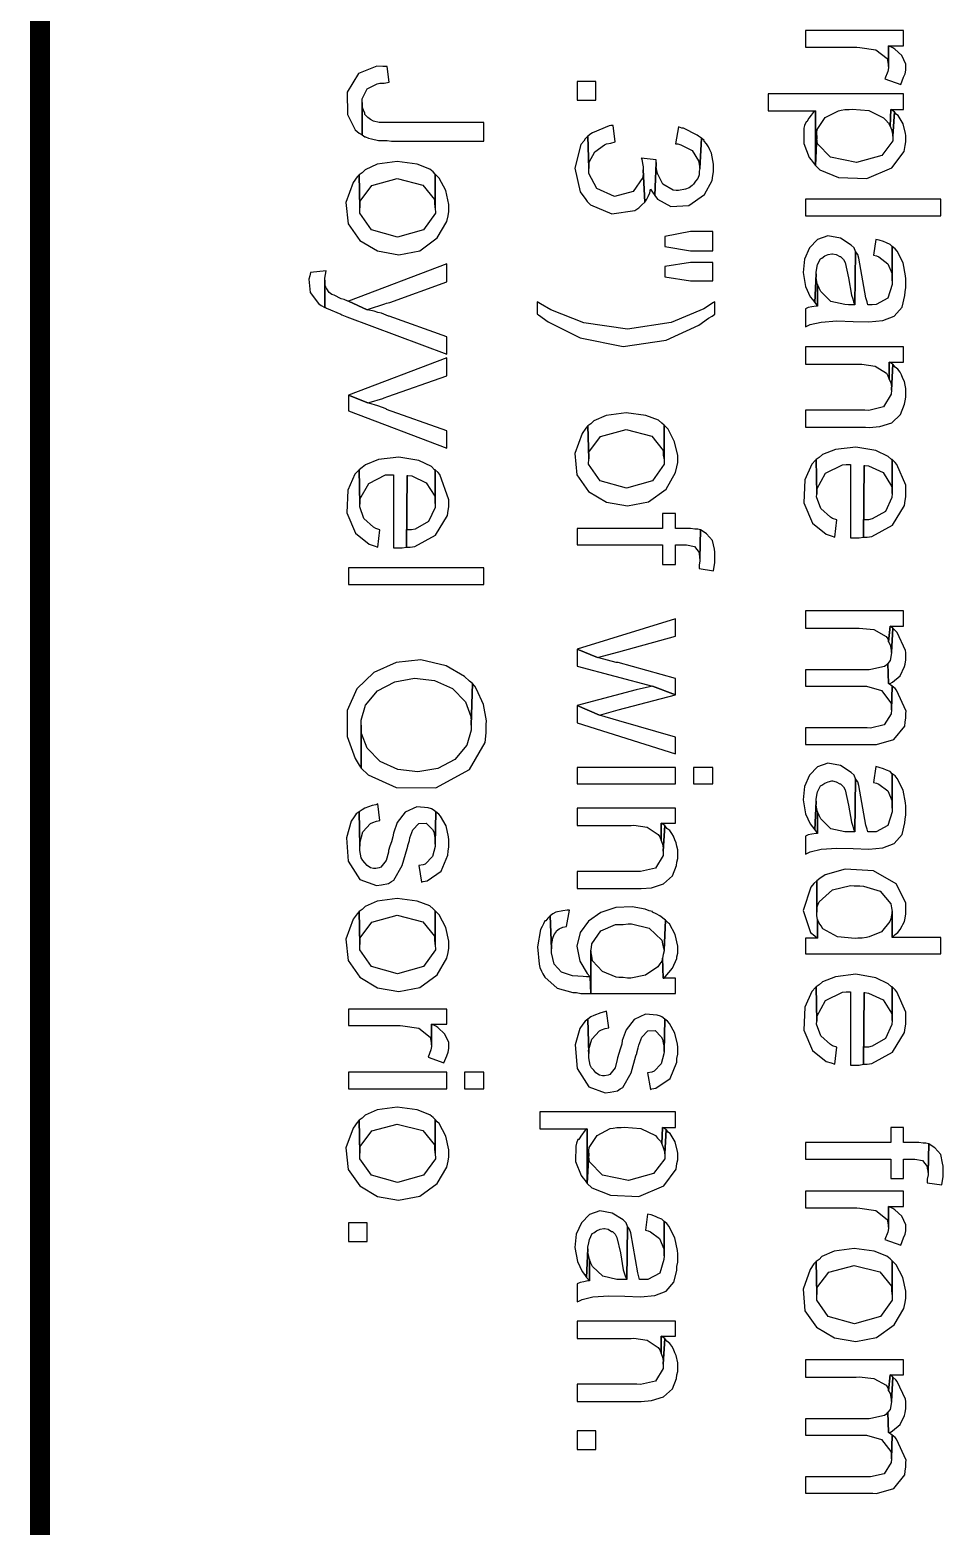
# Model space of a CAD drawing. Extents: x 1 to 22.3, y 1.3 to 32.
# Drawn here: x 18.91 to 19.971, y 4.256 to 5.994 of the extents above; entities that cross this region are included whole.
import ezdxf

# ---------------------------------------------------------------- set-up
doc = ezdxf.new("R2010")
doc.units = 0
doc.layers.get('0').update_dxf_attribs({"linetype": 'CONTINUOUS'})

msp = doc.modelspace()

# ---------------------------------------------------------------- linework, layer by layer
at = {"color": 0, "const_width": 0.02333}
msp.add_lwpolyline([(18.9217, 1.51525), (18.9217, 7.28444)], dxfattribs=at)
at = {"color": 0}
for points in [[(19.925, 5.97526), (19.925, 5.99278), (19.8108, 5.99278), (19.8108, 5.97358), (19.8708, 5.97358), (19.874, 5.97314), (19.8925, 5.97049), (19.906, 5.96024), (19.9067, 5.95611), (19.9075, 5.95111), (19.9075, 5.97526)], [(19.9275, 5.95025), (19.9275, 5.95111), (19.9274, 5.95394), (19.9229, 5.96382), (19.9146, 5.97125), (19.9125, 5.97276), (19.9075, 5.97526), (19.9075, 5.94943), (19.9067, 5.94526), (19.9033, 5.9369), (19.9217, 5.93028), (19.9233, 5.9344), (19.925, 5.93858), (19.9267, 5.94276), (19.9275, 5.94694)], [(19.3275, 5.93278), (19.325, 5.95111), (19.32, 5.95111), (19.3132, 5.9515), (19.2919, 5.94314), (19.2785, 5.92144), (19.2789, 5.89524), (19.2878, 5.87744), (19.2925, 5.87358), (19.2958, 5.8719), (19.2958, 5.90944), (19.2961, 5.91347), (19.3017, 5.92529), (19.3135, 5.93099), (19.3167, 5.93192), (19.3217, 5.93192)], [(19.5458, 5.91194), (19.5675, 5.91194), (19.5675, 5.9336), (19.5458, 5.9336), (19.5458, 5.91194)], [(19.4375, 5.86442), (19.4375, 5.88612), (19.3158, 5.88612), (19.3092, 5.88775), (19.3058, 5.88943), (19.3025, 5.89193), (19.2992, 5.89529), (19.2992, 5.89692), (19.2975, 5.90028), (19.2958, 5.9044), (19.2958, 5.90944), (19.2958, 5.8719), (19.2992, 5.86942), (19.3, 5.86942), (19.3033, 5.86778), (19.3067, 5.86692), (19.315, 5.86529), (19.325, 5.86529), (19.33, 5.86442)], [(19.925, 5.9011), (19.925, 5.91943), (19.7675, 5.91943), (19.7675, 5.89942), (19.8225, 5.89942), (19.8225, 5.8361), (19.8242, 5.8711), (19.8242, 5.87446), (19.8246, 5.87799), (19.834, 5.89193), (19.8492, 5.89979), (19.8525, 5.90028), (19.8567, 5.9011), (19.8617, 5.9011), (19.8653, 5.90158), (19.8846, 5.90007), (19.9017, 5.8916), (19.9042, 5.88861), (19.9075, 5.88525), (19.9092, 5.88194), (19.91, 5.9011)], [(19.8225, 5.8361), (19.8225, 5.89942), (19.82, 5.89779), (19.8175, 5.89442), (19.815, 5.89111), (19.8125, 5.88693), (19.8117, 5.88693), (19.81, 5.88276), (19.809, 5.8795), (19.8089, 5.86171), (19.8153, 5.84538), (19.8175, 5.84278), (19.82, 5.83942)], [(19.9275, 5.8686), (19.9275, 5.8711), (19.9271, 5.87326), (19.9246, 5.88456), (19.9188, 5.89404), (19.9167, 5.89529), (19.9142, 5.8986), (19.9125, 5.87028), (19.9126, 5.86469), (19.8996, 5.84765), (19.8703, 5.83942), (19.84, 5.84581), (19.8249, 5.86128), (19.8242, 5.86692), (19.8242, 5.8711), (19.8225, 5.8361), (19.8278, 5.83111), (19.8494, 5.82226), (19.8822, 5.82107), (19.9112, 5.83328), (19.9256, 5.85249), (19.9267, 5.85943), (19.9275, 5.86361)], [(19.9142, 5.8986), (19.91, 5.9011), (19.9092, 5.88194), (19.9108, 5.87776), (19.9117, 5.8744), (19.9125, 5.87028)], [(19.59, 5.86361), (19.5875, 5.88276), (19.585, 5.88276), (19.5828, 5.88232), (19.5635, 5.87424), (19.5617, 5.87278), (19.5583, 5.87028), (19.5592, 5.83274), (19.5592, 5.83692), (19.5596, 5.83996), (19.5663, 5.85194), (19.5774, 5.86008), (19.58, 5.86111), (19.585, 5.86193)], [(19.69, 5.86778), (19.6867, 5.87028), (19.6853, 5.87142), (19.6694, 5.87939), (19.6675, 5.87944), (19.6633, 5.88108), (19.66, 5.86111), (19.6625, 5.86111), (19.666, 5.86008), (19.6792, 5.85368), (19.6868, 5.84169), (19.6875, 5.83778), (19.6883, 5.83279)], [(19.6242, 5.79362), (19.6225, 5.83111), (19.6225, 5.82775), (19.6219, 5.8221), (19.6108, 5.80599), (19.5893, 5.80024), (19.5685, 5.80946), (19.5592, 5.82699), (19.5592, 5.83279), (19.5583, 5.87028), (19.555, 5.86692), (19.5533, 5.86442), (19.5499, 5.86035), (19.5431, 5.83296), (19.5493, 5.80533), (19.5525, 5.80111), (19.555, 5.79775), (19.5575, 5.79443), (19.5614, 5.79042), (19.5862, 5.77989), (19.6129, 5.78381), (19.6175, 5.78694), (19.6183, 5.78776), (19.6208, 5.79025)], [(19.7042, 5.83361), (19.7042, 5.83778), (19.7025, 5.84608), (19.7017, 5.85026), (19.7, 5.85444), (19.6983, 5.85775), (19.6958, 5.86111), (19.6933, 5.86442), (19.6933, 5.86529), (19.69, 5.86778), (19.6883, 5.83279), (19.6875, 5.82943), (19.6875, 5.82525), (19.6858, 5.82107), (19.6833, 5.81776), (19.6808, 5.81446), (19.6792, 5.81278), (19.6758, 5.81028), (19.6717, 5.8086), (19.6633, 5.80692), (19.6608, 5.80692), (19.6572, 5.80757), (19.6453, 5.81446), (19.6392, 5.82688), (19.6383, 5.83024), (19.6375, 5.83442), (19.6375, 5.83942), (19.6358, 5.80111), (19.6392, 5.79688), (19.6546, 5.78836), (19.6756, 5.78956), (19.6937, 5.80236), (19.7026, 5.81874), (19.7033, 5.82443), (19.7042, 5.82861)], [(19.3808, 5.82611), (19.3783, 5.82861), (19.3744, 5.83176), (19.3599, 5.83751), (19.3367, 5.8406), (19.3136, 5.83746), (19.2993, 5.83117), (19.2958, 5.82775), (19.2925, 5.82525), (19.2933, 5.78694), (19.2933, 5.78857), (19.2935, 5.79476), (19.3072, 5.81299), (19.3368, 5.82096), (19.3665, 5.81337), (19.38, 5.79671), (19.38, 5.79113), (19.3808, 5.78694)], [(19.6375, 5.84278), (19.62, 5.84446), (19.6208, 5.84358), (19.6217, 5.8386), (19.6225, 5.83442), (19.6225, 5.83111), (19.6242, 5.79362), (19.6267, 5.79693), (19.6283, 5.80024), (19.63, 5.80442), (19.6308, 5.8086), (19.6333, 5.80528), (19.6358, 5.80111), (19.6375, 5.83942)], [(19.3967, 5.78694), (19.3967, 5.78776), (19.3967, 5.79081), (19.3932, 5.80692), (19.3856, 5.82146), (19.3833, 5.82362), (19.3808, 5.82611), (19.3808, 5.78694), (19.381, 5.78065), (19.3674, 5.76144), (19.3371, 5.75293), (19.3068, 5.7615), (19.2932, 5.78065), (19.2933, 5.78694), (19.2925, 5.82525), (19.29, 5.82275), (19.2856, 5.81625), (19.2772, 5.79313), (19.2796, 5.76824), (19.2931, 5.74908), (19.3139, 5.73682), (19.3385, 5.73247), (19.3628, 5.73714), (19.3832, 5.7519), (19.3943, 5.771), (19.3958, 5.77778), (19.3967, 5.78276)], [(19.8108, 5.77778), (19.9683, 5.77778), (19.9683, 5.79693), (19.8108, 5.79693), (19.8108, 5.77778)], [(19.7033, 5.73693), (19.7033, 5.75944), (19.6775, 5.75944), (19.6475, 5.75358), (19.6475, 5.74192), (19.6775, 5.73693)], [(19.8692, 5.73611), (19.8675, 5.74029), (19.864, 5.74365), (19.8515, 5.75151), (19.8371, 5.75429), (19.8249, 5.75006), (19.8156, 5.7405), (19.8097, 5.72715), (19.8081, 5.71164), (19.811, 5.69547), (19.8165, 5.68365), (19.8192, 5.68028), (19.8217, 5.67692), (19.8233, 5.71029), (19.8233, 5.71192), (19.8242, 5.7169), (19.825, 5.72108), (19.8283, 5.72775), (19.83, 5.72863), (19.8333, 5.73112), (19.8375, 5.73275), (19.8417, 5.73361), (19.8425, 5.73361), (19.8467, 5.73275), (19.8508, 5.73025), (19.8517, 5.73025), (19.855, 5.72694), (19.8569, 5.72342), (19.861, 5.70551), (19.8643, 5.6856), (19.8658, 5.6811), (19.8667, 5.67779), (19.8683, 5.67443)], [(19.9275, 5.69943), (19.9275, 5.70443), (19.9272, 5.70806), (19.9243, 5.72293), (19.9174, 5.73649), (19.915, 5.73942), (19.9117, 5.74192), (19.9117, 5.70193), (19.9115, 5.69775), (19.9068, 5.68201), (19.8931, 5.67453), (19.8883, 5.67443), (19.8833, 5.67443), (19.8825, 5.67779), (19.8812, 5.68218), (19.8731, 5.72851), (19.8717, 5.73275), (19.8692, 5.73611), (19.8683, 5.67443), (19.8608, 5.67443), (19.8567, 5.67449), (19.8406, 5.67822), (19.8288, 5.68967), (19.8267, 5.69358), (19.825, 5.69775), (19.825, 5.67275), (19.8233, 5.67275), (19.8183, 5.67193), (19.8142, 5.67111), (19.8108, 5.66943), (19.8108, 5.6486), (19.8125, 5.64942), (19.8164, 5.65126), (19.829, 5.65424), (19.8474, 5.65549), (19.8663, 5.655), (19.8844, 5.65451), (19.9008, 5.65593), (19.914, 5.66103), (19.9231, 5.6716), (19.9265, 5.685), (19.9267, 5.68946), (19.9275, 5.69444)], [(19.9117, 5.74192), (19.9092, 5.74442), (19.905, 5.7461), (19.9017, 5.74778), (19.8967, 5.7494), (19.8925, 5.75028), (19.89, 5.73193), (19.8933, 5.73112), (19.8961, 5.72999), (19.9065, 5.72206), (19.9115, 5.71007), (19.9117, 5.70692), (19.9117, 5.70193)], [(19.3942, 5.70111), (19.3942, 5.72194), (19.28, 5.6786), (19.3017, 5.66862), (19.3035, 5.66932), (19.3224, 5.67524), (19.3242, 5.67611), (19.3283, 5.67692)], [(19.7033, 5.70193), (19.7033, 5.72358), (19.6775, 5.72358), (19.6475, 5.71858), (19.6475, 5.70692), (19.6775, 5.70193)], [(19.2542, 5.7136), (19.2358, 5.71192), (19.235, 5.70779), (19.234, 5.70404), (19.2357, 5.68842), (19.2453, 5.67583), (19.2483, 5.67361), (19.2525, 5.67111), (19.2525, 5.70524), (19.2533, 5.70942)], [(19.3942, 5.61692), (19.3942, 5.63693), (19.3275, 5.66108), (19.3267, 5.66108), (19.3183, 5.66444), (19.3142, 5.66525), (19.31, 5.66694), (19.3017, 5.66862), (19.28, 5.6786), (19.2792, 5.6786), (19.275, 5.68028), (19.2717, 5.6811), (19.2633, 5.68528), (19.2608, 5.68608), (19.2575, 5.68858), (19.255, 5.69276), (19.2542, 5.69358), (19.2525, 5.69775), (19.2525, 5.70275), (19.2525, 5.67111), (19.2533, 5.67111), (19.2544, 5.67025), (19.2711, 5.66325), (19.2725, 5.66276), (19.2783, 5.66026)], [(19.825, 5.69775), (19.8242, 5.70111), (19.8233, 5.70611), (19.8233, 5.71029), (19.8217, 5.67692), (19.825, 5.67275)], [(19.7058, 5.66357), (19.7058, 5.67779), (19.7042, 5.67692), (19.6929, 5.66954), (19.6549, 5.65354), (19.6042, 5.64578), (19.5533, 5.65321), (19.515, 5.66835), (19.5033, 5.67524), (19.4992, 5.67779), (19.4992, 5.66357), (19.5008, 5.66276), (19.5119, 5.65462), (19.5493, 5.63596), (19.5992, 5.62592), (19.6492, 5.63331), (19.6872, 5.65067), (19.6983, 5.65858), (19.7025, 5.66108)], [(19.925, 5.60775), (19.925, 5.62528), (19.8108, 5.62528), (19.8108, 5.60525), (19.8733, 5.60525), (19.8764, 5.60547), (19.8921, 5.60314), (19.905, 5.59478), (19.9067, 5.5919), (19.9083, 5.58778), (19.9083, 5.60775)], [(19.3942, 5.5919), (19.3942, 5.61274), (19.28, 5.56944), (19.3025, 5.56028), (19.3042, 5.56076), (19.3201, 5.56549), (19.3217, 5.56608), (19.3258, 5.56776)], [(19.9275, 5.57107), (19.9275, 5.57693), (19.9267, 5.58111), (19.9258, 5.58529), (19.9242, 5.5886), (19.9225, 5.59278), (19.9208, 5.59608), (19.9183, 5.59944), (19.915, 5.60194), (19.9125, 5.60525), (19.9108, 5.57525), (19.9106, 5.57032), (19.9017, 5.55572), (19.8844, 5.55165), (19.88, 5.55192), (19.8108, 5.55192), (19.8108, 5.53196), (19.8808, 5.53196), (19.885, 5.5319), (19.8972, 5.53293), (19.9111, 5.53733), (19.9212, 5.54676), (19.9261, 5.55871), (19.9267, 5.56278), (19.9275, 5.56694)], [(19.9125, 5.60525), (19.9083, 5.60775), (19.9083, 5.58778), (19.91, 5.58361), (19.9108, 5.57943), (19.9108, 5.57525)], [(19.3942, 5.50776), (19.3942, 5.52778), (19.3242, 5.55279), (19.3238, 5.55339), (19.3142, 5.55692), (19.3036, 5.55994), (19.3025, 5.56028), (19.28, 5.56944), (19.28, 5.55111)], [(19.6467, 5.53444), (19.6442, 5.53694), (19.6404, 5.5401), (19.6257, 5.54585), (19.6025, 5.54893), (19.5794, 5.54579), (19.5651, 5.5395), (19.5617, 5.53608), (19.5583, 5.53358), (19.5592, 5.49528), (19.5592, 5.4969), (19.5593, 5.5031), (19.5729, 5.52132), (19.6026, 5.52929), (19.6324, 5.52171), (19.6458, 5.50504), (19.6458, 5.49946), (19.6467, 5.49528)], [(19.6625, 5.49528), (19.6625, 5.4961), (19.6625, 5.49914), (19.659, 5.51525), (19.6514, 5.52979), (19.6492, 5.53196), (19.6467, 5.53444), (19.6467, 5.49528), (19.6468, 5.48899), (19.6332, 5.46978), (19.6029, 5.46126), (19.5726, 5.46983), (19.559, 5.48899), (19.5592, 5.49528), (19.5583, 5.53358), (19.5558, 5.53108), (19.5514, 5.52458), (19.5432, 5.50146), (19.5454, 5.47657), (19.5589, 5.45742), (19.5797, 5.44515), (19.6042, 5.44081), (19.6286, 5.44547), (19.649, 5.46024), (19.6601, 5.47933), (19.6617, 5.48611), (19.6625, 5.4911)], [(19.3808, 5.48275), (19.38, 5.48275), (19.3764, 5.48633), (19.3618, 5.49338), (19.3386, 5.49729), (19.315, 5.49457), (19.2999, 5.48856), (19.2958, 5.48525), (19.2925, 5.48275), (19.2933, 5.44276), (19.2933, 5.44358), (19.2933, 5.44835), (19.3036, 5.46685), (19.3231, 5.47661), (19.3275, 5.47694), (19.3325, 5.47694), (19.3325, 5.39193), (19.3425, 5.39193), (19.3475, 5.39274), (19.3483, 5.47607), (19.3492, 5.47607), (19.3535, 5.47558), (19.3703, 5.46761), (19.3803, 5.4521), (19.3808, 5.44775), (19.3808, 5.44358)], [(19.8475, 5.42443), (19.8425, 5.42611), (19.8399, 5.42757), (19.8289, 5.43761), (19.8239, 5.45117), (19.8242, 5.45443), (19.8233, 5.49442), (19.8225, 5.4936), (19.8182, 5.4891), (19.8103, 5.47076), (19.809, 5.44422), (19.819, 5.42051), (19.8349, 5.40771), (19.8408, 5.40608), (19.845, 5.4044)], [(19.9117, 5.49442), (19.9108, 5.49442), (19.9072, 5.49799), (19.8926, 5.50504), (19.8693, 5.50896), (19.8458, 5.50624), (19.8307, 5.50022), (19.8267, 5.4969), (19.8233, 5.49442), (19.8242, 5.45443), (19.8242, 5.45524), (19.8242, 5.46001), (19.8344, 5.47851), (19.8539, 5.48828), (19.8583, 5.48861), (19.8633, 5.48861), (19.8633, 5.4036), (19.8733, 5.4036), (19.8783, 5.4044), (19.8792, 5.48774), (19.88, 5.48774), (19.8842, 5.48725), (19.9011, 5.47928), (19.911, 5.46376), (19.9117, 5.45942), (19.9117, 5.45524)], [(19.9275, 5.45524), (19.9275, 5.45611), (19.9275, 5.4649), (19.9171, 5.48872), (19.915, 5.4911), (19.9117, 5.49442), (19.9117, 5.45524), (19.9114, 5.45057), (19.904, 5.43435), (19.8886, 5.42546), (19.8842, 5.42443), (19.8792, 5.42443), (19.8792, 5.48774), (19.8783, 5.4044), (19.8825, 5.4044), (19.8879, 5.40522), (19.9119, 5.41835), (19.9261, 5.44129), (19.9267, 5.44694), (19.9275, 5.45111)], [(19.3167, 5.41276), (19.3117, 5.41444), (19.309, 5.41596), (19.2981, 5.42594), (19.2931, 5.43951), (19.2933, 5.44276), (19.2925, 5.48275), (19.2917, 5.48193), (19.2874, 5.47743), (19.2793, 5.4591), (19.2781, 5.43257), (19.2882, 5.40881), (19.304, 5.39606), (19.31, 5.39442), (19.3142, 5.39274)], [(19.3967, 5.44358), (19.3967, 5.44444), (19.3967, 5.4476), (19.3863, 5.47706), (19.3842, 5.47944), (19.3808, 5.48275), (19.3808, 5.44358), (19.3806, 5.43892), (19.3731, 5.42269), (19.3576, 5.41379), (19.3533, 5.41276), (19.3483, 5.41276), (19.3483, 5.47607), (19.3475, 5.39274), (19.3517, 5.39274), (19.3571, 5.39356), (19.381, 5.40668), (19.3953, 5.42964), (19.3958, 5.43528), (19.3967, 5.43946)], [(19.6892, 5.41276), (19.6858, 5.41357), (19.6825, 5.41357), (19.6775, 5.41444), (19.66, 5.41444), (19.66, 5.43192), (19.645, 5.43192), (19.645, 5.41444), (19.5458, 5.41444), (19.5458, 5.39529), (19.645, 5.39529), (19.645, 5.37278), (19.66, 5.37278), (19.66, 5.39529), (19.6708, 5.39529), (19.6728, 5.39529), (19.6819, 5.39339), (19.6875, 5.38672), (19.6875, 5.38444), (19.6883, 5.37944)], [(19.7058, 5.38276), (19.7058, 5.38693), (19.7051, 5.39031), (19.7031, 5.40039), (19.6961, 5.40821), (19.6933, 5.41026), (19.6892, 5.41276), (19.6883, 5.37944), (19.6883, 5.37696), (19.6875, 5.3719), (19.6875, 5.36778), (19.7042, 5.36529), (19.705, 5.37028), (19.7058, 5.3744), (19.7058, 5.37858)], [(19.28, 5.34944), (19.4375, 5.34944), (19.4375, 5.3686), (19.28, 5.3686), (19.28, 5.34944)], [(19.925, 5.30111), (19.925, 5.31858), (19.8108, 5.31858), (19.8108, 5.29861), (19.87, 5.29861), (19.8733, 5.29878), (19.8903, 5.29715), (19.9047, 5.28911), (19.9067, 5.28608), (19.9075, 5.28276), (19.9092, 5.30111)], [(19.66, 5.28944), (19.66, 5.3094), (19.5458, 5.27442), (19.5692, 5.26443), (19.5942, 5.27111)], [(19.9125, 5.29861), (19.9092, 5.30111), (19.9075, 5.28276), (19.9092, 5.2794), (19.91, 5.27528), (19.9108, 5.27029)], [(19.9275, 5.26611), (19.9275, 5.27024), (19.9272, 5.27274), (19.9176, 5.29351), (19.9158, 5.29525), (19.9125, 5.29861), (19.9108, 5.27024), (19.91, 5.26525), (19.9092, 5.26112), (19.9067, 5.25776), (19.9075, 5.23443), (19.9092, 5.23443), (19.9119, 5.23594), (19.921, 5.24343), (19.926, 5.25396), (19.9267, 5.25694), (19.9275, 5.26193)], [(19.66, 5.22108), (19.66, 5.24029), (19.5933, 5.25857), (19.5912, 5.2589), (19.5711, 5.26426), (19.5692, 5.26443), (19.5458, 5.27442), (19.5458, 5.25444), (19.6333, 5.23112)], [(19.4242, 5.23443), (19.4208, 5.23693), (19.415, 5.24246), (19.3936, 5.25499), (19.3642, 5.26188), (19.3353, 5.25885), (19.3096, 5.24713), (19.2897, 5.22808), (19.2785, 5.20296), (19.2785, 5.17296), (19.2878, 5.14703), (19.2925, 5.13943), (19.295, 5.13612), (19.295, 5.18608), (19.2949, 5.19185), (19.2999, 5.20921), (19.3137, 5.22597), (19.3338, 5.23643), (19.3568, 5.2404), (19.3801, 5.23785), (19.4008, 5.22868), (19.416, 5.21289), (19.4222, 5.19601), (19.4225, 5.19026), (19.4225, 5.18608)], [(19.9117, 5.23112), (19.9075, 5.23443), (19.9067, 5.25776), (19.9042, 5.25526), (19.9029, 5.25407), (19.8867, 5.25065), (19.885, 5.25028), (19.8108, 5.25028), (19.8108, 5.23112), (19.8775, 5.23112), (19.8817, 5.23133), (19.8992, 5.22613), (19.91, 5.21208), (19.9108, 5.20779), (19.9108, 5.20361)], [(19.44, 5.18608), (19.44, 5.1869), (19.4403, 5.19086), (19.4369, 5.21007), (19.4288, 5.22786), (19.4267, 5.23112), (19.4242, 5.23443), (19.4225, 5.18608), (19.4226, 5.18028), (19.4176, 5.16276), (19.4037, 5.14589), (19.3839, 5.13553), (19.3608, 5.13162), (19.3375, 5.13428), (19.3169, 5.14356), (19.3018, 5.1594), (19.2954, 5.17622), (19.295, 5.18192), (19.295, 5.18608), (19.295, 5.13612), (19.3028, 5.12819), (19.3353, 5.1135), (19.3814, 5.11307), (19.4206, 5.13439), (19.4389, 5.16596), (19.44, 5.17692), (19.44, 5.1811)], [(19.66, 5.22108), (19.6333, 5.23112), (19.6142, 5.22694), (19.5458, 5.20861), (19.5717, 5.19775), (19.5933, 5.20361)], [(19.9275, 5.19862), (19.9275, 5.19943), (19.9278, 5.20226), (19.9167, 5.22657), (19.915, 5.22863), (19.9117, 5.23112), (19.9108, 5.20361), (19.9106, 5.19928), (19.9022, 5.18631), (19.8864, 5.18257), (19.8825, 5.18278), (19.8108, 5.18278), (19.8108, 5.16357), (19.8892, 5.16357), (19.8933, 5.16331), (19.9135, 5.16928), (19.9262, 5.18494), (19.9267, 5.18946), (19.9275, 5.19444)], [(19.66, 5.15278), (19.66, 5.17193), (19.5942, 5.19108), (19.5717, 5.19775), (19.5458, 5.20861), (19.5458, 5.18858)], [(19.5458, 5.11778), (19.66, 5.11778), (19.66, 5.13693), (19.5458, 5.13693), (19.5458, 5.11778)], [(19.6808, 5.11778), (19.7033, 5.11778), (19.7033, 5.13693), (19.6808, 5.13693), (19.6808, 5.11778)], [(19.8692, 5.12358), (19.8675, 5.12776), (19.864, 5.13113), (19.8515, 5.13906), (19.8371, 5.14176), (19.8249, 5.13753), (19.8156, 5.12799), (19.8097, 5.11464), (19.8081, 5.09912), (19.811, 5.08296), (19.8165, 5.07113), (19.8192, 5.06776), (19.8217, 5.06446), (19.8233, 5.09776), (19.8233, 5.09944), (19.8242, 5.10444), (19.825, 5.10861), (19.8283, 5.11529), (19.83, 5.1161), (19.8333, 5.1186), (19.8375, 5.12028), (19.8417, 5.1211), (19.8425, 5.1211), (19.8467, 5.12028), (19.8508, 5.11778), (19.8517, 5.11778), (19.855, 5.11442), (19.8569, 5.11089), (19.861, 5.09299), (19.8643, 5.07314), (19.8658, 5.06858), (19.8667, 5.06526), (19.8683, 5.0619)], [(19.9275, 5.08692), (19.9275, 5.0919), (19.9272, 5.09554), (19.9243, 5.1104), (19.9174, 5.12403), (19.915, 5.12696), (19.9117, 5.12944), (19.9117, 5.08942), (19.9115, 5.08524), (19.9068, 5.0695), (19.8929, 5.06201), (19.8883, 5.06196), (19.8833, 5.06196), (19.8825, 5.06526), (19.8812, 5.06967), (19.8731, 5.11604), (19.8717, 5.12028), (19.8692, 5.12358), (19.8683, 5.06196), (19.8608, 5.06196), (19.8567, 5.06201), (19.8406, 5.06569), (19.8288, 5.07721), (19.8267, 5.08111), (19.825, 5.08529), (19.825, 5.06028), (19.8233, 5.06028), (19.8183, 5.0594), (19.8142, 5.0586), (19.8108, 5.05692), (19.8108, 5.03608), (19.8125, 5.03694), (19.8164, 5.03879), (19.829, 5.04178), (19.8474, 5.04303), (19.8663, 5.04249), (19.8844, 5.04199), (19.9008, 5.0434), (19.914, 5.0485), (19.9231, 5.05908), (19.9265, 5.07249), (19.9267, 5.07693), (19.9275, 5.08192)], [(19.9117, 5.12944), (19.9092, 5.13194), (19.905, 5.13357), (19.9017, 5.13525), (19.8967, 5.13693), (19.8925, 5.13775), (19.89, 5.11942), (19.8933, 5.1186), (19.8961, 5.11746), (19.9065, 5.10954), (19.9115, 5.0976), (19.9117, 5.09446), (19.9117, 5.08942)], [(19.3167, 5.07525), (19.3142, 5.09446), (19.3117, 5.09358), (19.3075, 5.09278), (19.2992, 5.08942), (19.2958, 5.08778), (19.2925, 5.08529), (19.2933, 5.04525), (19.2933, 5.04611), (19.2932, 5.04872), (19.2968, 5.0619), (19.3058, 5.07183), (19.3083, 5.07275), (19.3125, 5.07443)], [(19.825, 5.08529), (19.8242, 5.0886), (19.8233, 5.09358), (19.8233, 5.09776), (19.8217, 5.06446), (19.825, 5.06028)], [(19.3817, 5.08529), (19.3783, 5.08778), (19.3767, 5.0886), (19.3728, 5.09006), (19.3593, 5.09093), (19.346, 5.08496), (19.3368, 5.07269), (19.3324, 5.06039), (19.3317, 5.0561), (19.33, 5.05024), (19.3283, 5.04525), (19.3267, 5.04025), (19.3264, 5.03847), (19.3239, 5.02865), (19.3178, 5.02106), (19.3158, 5.02029), (19.3117, 5.01942), (19.3092, 5.01942), (19.3058, 5.02029), (19.3017, 5.02279), (19.2992, 5.0261), (19.2967, 5.0286), (19.295, 5.03196), (19.2933, 5.04025), (19.2933, 5.04525), (19.2925, 5.08529), (19.2892, 5.08279), (19.2867, 5.07943), (19.2831, 5.07443), (19.2778, 5.05524), (19.2799, 5.028), (19.2933, 5.00667), (19.3125, 4.99951), (19.3183, 5.00028), (19.3267, 5.00196), (19.33, 5.00444), (19.3329, 5.00586), (19.3425, 5.02285), (19.3482, 5.04254), (19.3492, 5.04525), (19.3492, 5.04611), (19.3508, 5.05192), (19.3514, 5.05507), (19.355, 5.06418), (19.3618, 5.07183), (19.3704, 5.072), (19.3776, 5.06483), (19.3792, 5.06196), (19.38, 5.05778), (19.3808, 5.05279), (19.3808, 5.04775)], [(19.3967, 5.04943), (19.3967, 5.05279), (19.3964, 5.05615), (19.3935, 5.0689), (19.3871, 5.08014), (19.385, 5.08274), (19.3817, 5.08529), (19.3808, 5.04775), (19.3807, 5.04514), (19.3775, 5.03331), (19.3693, 5.02463), (19.3667, 5.0236), (19.3617, 5.02279), (19.365, 5.00358), (19.3667, 5.00444), (19.3714, 5.00504), (19.3879, 5.01628), (19.3956, 5.0351), (19.3958, 5.03944), (19.3967, 5.04443)], [(19.66, 5.07194), (19.66, 5.08942), (19.5458, 5.08942), (19.5458, 5.06944), (19.6083, 5.06944), (19.6114, 5.06961), (19.6271, 5.06728), (19.64, 5.05897), (19.6417, 5.0561), (19.6433, 5.05192), (19.6433, 5.07194)], [(19.6625, 5.03526), (19.6625, 5.04113), (19.6617, 5.04525), (19.6608, 5.04943), (19.6592, 5.05279), (19.6575, 5.05692), (19.6558, 5.06028), (19.6533, 5.06358), (19.65, 5.06608), (19.6475, 5.06944), (19.6458, 5.03944), (19.6456, 5.0345), (19.6367, 5.01992), (19.6194, 5.01585), (19.615, 5.01611), (19.5458, 5.01611), (19.5458, 4.9961), (19.6158, 4.9961), (19.62, 4.99604), (19.6322, 4.99707), (19.6461, 5.00146), (19.6563, 5.0109), (19.6611, 5.02285), (19.6617, 5.02692), (19.6625, 5.03108)], [(19.6475, 5.06944), (19.6433, 5.07194), (19.6433, 5.05192), (19.645, 5.04775), (19.6458, 5.04362), (19.6458, 5.03944)], [(19.9275, 4.97108), (19.9275, 4.97194), (19.9275, 4.97939), (19.9164, 5.00151), (19.8899, 5.01682), (19.8569, 5.01867), (19.8338, 5.0121), (19.8275, 5.00776), (19.8242, 5.00526), (19.8242, 4.96858), (19.8242, 4.97276), (19.825, 4.97607), (19.8267, 4.98063), (19.8422, 4.99468), (19.8631, 4.99951), (19.8675, 4.9994), (19.8742, 4.9994), (19.8783, 4.99903), (19.8978, 4.99322), (19.9101, 4.97846), (19.9108, 4.97358), (19.9117, 4.96946), (19.9117, 4.93946), (19.915, 4.94276), (19.9183, 4.94526), (19.9208, 4.94862), (19.9233, 4.95275), (19.9242, 4.95443), (19.9258, 4.95774), (19.9267, 4.96192), (19.9275, 4.9669)], [(19.825, 4.96029), (19.8242, 4.96442), (19.8242, 5.00526), (19.8208, 5.00196), (19.8171, 4.99761), (19.8083, 4.97076), (19.8168, 4.94493), (19.8217, 4.94108), (19.825, 4.93858)], [(19.3808, 4.97026), (19.3783, 4.97276), (19.3744, 4.97592), (19.3599, 4.98167), (19.3367, 4.98475), (19.3136, 4.98167), (19.2993, 4.97537), (19.2958, 4.97194), (19.2925, 4.96946), (19.2933, 4.9311), (19.2933, 4.93278), (19.2935, 4.93892), (19.3072, 4.95714), (19.3368, 4.96511), (19.3665, 4.95751), (19.38, 4.94086), (19.38, 4.93528), (19.3808, 4.9311)], [(19.5367, 4.97108), (19.5342, 4.97108), (19.5292, 4.97026), (19.5208, 4.96858), (19.5175, 4.9669), (19.5142, 4.96442), (19.5158, 4.92611), (19.5158, 4.93028), (19.5167, 4.9344), (19.5175, 4.93858), (19.5192, 4.94276), (19.5208, 4.94526), (19.5217, 4.94694), (19.525, 4.94943), (19.5292, 4.95111), (19.5333, 4.95193)], [(19.6483, 4.95942), (19.6417, 4.96442), (19.6375, 4.9669), (19.6333, 4.96858), (19.6333, 4.96946), (19.6292, 4.97026), (19.6246, 4.97217), (19.6097, 4.97504), (19.5907, 4.97407), (19.5733, 4.96815), (19.559, 4.95817), (19.5493, 4.94493), (19.5454, 4.92919), (19.5488, 4.91183), (19.5572, 4.89757), (19.5608, 4.89361), (19.5617, 4.8744), (19.5617, 4.92361), (19.5625, 4.92779), (19.5628, 4.93181), (19.5732, 4.94683), (19.5904, 4.95426), (19.5942, 4.95443), (19.5992, 4.95443), (19.605, 4.95524), (19.609, 4.95518), (19.6294, 4.95019), (19.6439, 4.93636), (19.645, 4.93192), (19.6458, 4.9286), (19.6467, 4.92443)], [(19.3967, 4.9311), (19.3967, 4.93192), (19.3967, 4.93494), (19.3932, 4.95107), (19.3856, 4.9656), (19.3833, 4.96778), (19.3808, 4.97026), (19.3808, 4.9311), (19.381, 4.92481), (19.3674, 4.9056), (19.3371, 4.89714), (19.3068, 4.90565), (19.2932, 4.92481), (19.2933, 4.9311), (19.2925, 4.96946), (19.29, 4.9669), (19.2856, 4.96039), (19.2772, 4.93728), (19.2796, 4.91238), (19.2931, 4.89324), (19.3139, 4.88097), (19.3385, 4.87663), (19.3628, 4.88129), (19.3832, 4.89606), (19.3943, 4.91515), (19.3958, 4.92193), (19.3967, 4.92692)], [(19.5617, 4.8744), (19.5608, 4.89361), (19.5567, 4.89361), (19.5526, 4.89382), (19.5403, 4.89492), (19.5275, 4.89882), (19.5192, 4.90826), (19.516, 4.92165), (19.5158, 4.92611), (19.5142, 4.96442), (19.5117, 4.96192), (19.5092, 4.95861), (19.5083, 4.95861), (19.5067, 4.95524), (19.505, 4.95193), (19.5032, 4.94846), (19.4996, 4.92854), (19.5015, 4.90815), (19.5025, 4.9044), (19.5042, 4.90028), (19.5058, 4.89692), (19.5082, 4.89307), (19.5224, 4.88049), (19.5406, 4.87538), (19.545, 4.87528), (19.55, 4.8744), (19.5558, 4.8744)], [(19.6625, 4.92524), (19.6625, 4.92779), (19.6628, 4.92931), (19.6596, 4.94282), (19.6531, 4.95518), (19.6517, 4.95611), (19.6483, 4.95942), (19.6467, 4.92443), (19.6467, 4.92361), (19.6458, 4.91943), (19.645, 4.91525), (19.6458, 4.89193), (19.6467, 4.89193), (19.6481, 4.89344), (19.6563, 4.90349), (19.6615, 4.91482), (19.6617, 4.91694), (19.6625, 4.92111)], [(19.9683, 4.92025), (19.9683, 4.93946), (19.9117, 4.93946), (19.9117, 4.96946), (19.9108, 4.96528), (19.91, 4.9611), (19.909, 4.95774), (19.8993, 4.94601), (19.885, 4.94006), (19.8817, 4.93946), (19.8767, 4.93858), (19.8717, 4.93858), (19.8685, 4.93826), (19.8483, 4.94015), (19.8311, 4.94943), (19.8292, 4.95275), (19.8267, 4.95611), (19.825, 4.96029), (19.825, 4.93858), (19.8108, 4.93858), (19.8108, 4.92025)], [(19.66, 4.8744), (19.66, 4.89193), (19.6458, 4.89193), (19.645, 4.91525), (19.6442, 4.91194), (19.6417, 4.90858), (19.6394, 4.90511), (19.6253, 4.8954), (19.6079, 4.89219), (19.6042, 4.89193), (19.5992, 4.89274), (19.5942, 4.89274), (19.5912, 4.89301), (19.575, 4.89963), (19.5637, 4.91211), (19.5633, 4.91525), (19.5625, 4.91943), (19.5617, 4.92361), (19.5617, 4.8744)], [(19.9117, 4.88194), (19.9108, 4.88194), (19.9072, 4.88553), (19.8926, 4.89258), (19.8693, 4.89649), (19.8458, 4.89372), (19.8307, 4.88769), (19.8267, 4.88444), (19.8233, 4.88194), (19.8242, 4.8419), (19.8242, 4.84278), (19.8242, 4.84754), (19.8344, 4.86604), (19.8539, 4.87576), (19.8583, 4.87608), (19.8633, 4.87608), (19.8633, 4.79113), (19.8733, 4.79113), (19.8783, 4.79194), (19.8792, 4.87528), (19.88, 4.87528), (19.8842, 4.87478), (19.9011, 4.86681), (19.911, 4.85124), (19.9117, 4.84694), (19.9117, 4.84278)], [(19.8475, 4.8119), (19.8425, 4.81358), (19.8399, 4.81511), (19.8289, 4.82508), (19.8239, 4.83865), (19.8242, 4.8419), (19.8233, 4.88194), (19.8225, 4.88108), (19.8182, 4.87657), (19.8103, 4.85824), (19.809, 4.83171), (19.819, 4.808), (19.8349, 4.79525), (19.8408, 4.79362), (19.845, 4.79194)], [(19.9275, 4.84278), (19.9275, 4.84358), (19.9275, 4.85238), (19.9171, 4.87619), (19.915, 4.87858), (19.9117, 4.88194), (19.9117, 4.84278), (19.9114, 4.83811), (19.904, 4.82183), (19.8886, 4.81293), (19.8842, 4.8119), (19.8792, 4.8119), (19.8792, 4.87528), (19.8783, 4.79194), (19.8825, 4.79194), (19.8879, 4.79275), (19.9119, 4.80588), (19.9261, 4.82878), (19.9267, 4.83442), (19.9275, 4.8386)], [(19.3942, 4.8386), (19.3942, 4.85612), (19.28, 4.85612), (19.28, 4.83692), (19.34, 4.83692), (19.3432, 4.83649), (19.3617, 4.83382), (19.3751, 4.82351), (19.3758, 4.81944), (19.3767, 4.81446), (19.3767, 4.8386)], [(19.6475, 4.84446), (19.6442, 4.84694), (19.6425, 4.84776), (19.6386, 4.84924), (19.6251, 4.8501), (19.6118, 4.84413), (19.6026, 4.83187), (19.5982, 4.81956), (19.5975, 4.81526), (19.5958, 4.8094), (19.5925, 4.79943), (19.5922, 4.79764), (19.5897, 4.78782), (19.5836, 4.78017), (19.5817, 4.7794), (19.5775, 4.7786), (19.575, 4.7786), (19.5717, 4.7794), (19.5675, 4.78196), (19.565, 4.78526), (19.5625, 4.78776), (19.5608, 4.79113), (19.56, 4.79525), (19.5592, 4.79943), (19.5592, 4.80442), (19.5583, 4.84446), (19.555, 4.8419), (19.5525, 4.8386), (19.5489, 4.83361), (19.5436, 4.8144), (19.5457, 4.78717), (19.5592, 4.76585), (19.5782, 4.75868), (19.5842, 4.75944), (19.5925, 4.76112), (19.5958, 4.76361), (19.5987, 4.76503), (19.6083, 4.78201), (19.614, 4.80171), (19.615, 4.80442), (19.615, 4.80528), (19.6167, 4.81108), (19.6172, 4.81424), (19.6208, 4.82335), (19.6278, 4.83094), (19.6363, 4.83117), (19.6435, 4.82394), (19.645, 4.82107), (19.6458, 4.81694), (19.6467, 4.81196), (19.6467, 4.80692)], [(19.5825, 4.83442), (19.58, 4.85357), (19.5775, 4.85275), (19.5733, 4.85194), (19.565, 4.84858), (19.5617, 4.84694), (19.5583, 4.84446), (19.5592, 4.80442), (19.5592, 4.80528), (19.559, 4.80789), (19.5626, 4.82107), (19.5717, 4.831), (19.5742, 4.83192), (19.5783, 4.83361)], [(19.3967, 4.81358), (19.3967, 4.81446), (19.3965, 4.81728), (19.3921, 4.82715), (19.3838, 4.83458), (19.3817, 4.8361), (19.3767, 4.8386), (19.3767, 4.81278), (19.3758, 4.8086), (19.3742, 4.80442), (19.3725, 4.80024), (19.3908, 4.79362), (19.3942, 4.80192), (19.3958, 4.8061), (19.3967, 4.81028)], [(19.6625, 4.8086), (19.6625, 4.81196), (19.6622, 4.81532), (19.6593, 4.82807), (19.6529, 4.83931), (19.6508, 4.8419), (19.6475, 4.84446), (19.6467, 4.80692), (19.6465, 4.80431), (19.6433, 4.79249), (19.6351, 4.78381), (19.6325, 4.78276), (19.6275, 4.78196), (19.6308, 4.76275), (19.6325, 4.76361), (19.6372, 4.76421), (19.6537, 4.77544), (19.6614, 4.79428), (19.6617, 4.79861), (19.6625, 4.8036)], [(19.28, 4.76361), (19.3942, 4.76361), (19.3942, 4.78276), (19.28, 4.78276), (19.28, 4.76361)], [(19.415, 4.76361), (19.4375, 4.76361), (19.4375, 4.78276), (19.415, 4.78276), (19.415, 4.76361)], [(19.3967, 4.68858), (19.3967, 4.68946), (19.3967, 4.69249), (19.3932, 4.70861), (19.3856, 4.7231), (19.3833, 4.72526), (19.3808, 4.72775), (19.3808, 4.68858), (19.381, 4.68229), (19.3674, 4.66308), (19.3371, 4.65462), (19.3068, 4.66314), (19.2932, 4.68229), (19.2933, 4.68858), (19.2925, 4.72694), (19.29, 4.72444), (19.2856, 4.71793), (19.2772, 4.69482), (19.2796, 4.66986), (19.2931, 4.65072), (19.3139, 4.63846), (19.3383, 4.63411), (19.3628, 4.63878), (19.3832, 4.65354), (19.3943, 4.67264), (19.3958, 4.67942), (19.3967, 4.6844)], [(19.3808, 4.72775), (19.3783, 4.73025), (19.3744, 4.7334), (19.3599, 4.73921), (19.3367, 4.74224), (19.3136, 4.73915), (19.2993, 4.73286), (19.2958, 4.72944), (19.2925, 4.72694), (19.2933, 4.68858), (19.2933, 4.69026), (19.2935, 4.6964), (19.3072, 4.71463), (19.3368, 4.7226), (19.3665, 4.71506), (19.38, 4.69835), (19.38, 4.69276), (19.3808, 4.68858)], [(19.66, 4.71858), (19.66, 4.73693), (19.5025, 4.73693), (19.5025, 4.7169), (19.5575, 4.7169), (19.5575, 4.6536), (19.5592, 4.68858), (19.5592, 4.69194), (19.5596, 4.69547), (19.5689, 4.70942), (19.5842, 4.71729), (19.5875, 4.71778), (19.5917, 4.71858), (19.5967, 4.71858), (19.6004, 4.71907), (19.6196, 4.7175), (19.6367, 4.7091), (19.6392, 4.70611), (19.6425, 4.70275), (19.6442, 4.69943), (19.645, 4.71858)], [(19.5575, 4.6536), (19.5575, 4.7169), (19.555, 4.71528), (19.55, 4.70861), (19.5475, 4.70443), (19.5467, 4.70443), (19.545, 4.70025), (19.544, 4.697), (19.5439, 4.67919), (19.5503, 4.66287), (19.5525, 4.66026), (19.555, 4.65696)], [(19.6625, 4.68608), (19.6625, 4.68858), (19.6621, 4.69075), (19.6596, 4.70204), (19.6537, 4.71153), (19.6517, 4.71278), (19.6492, 4.7161), (19.6475, 4.68778), (19.6476, 4.68218), (19.6346, 4.66515), (19.6053, 4.6569), (19.575, 4.66331), (19.5599, 4.67876), (19.5592, 4.6844), (19.5592, 4.68858), (19.5575, 4.6536), (19.5628, 4.6486), (19.5844, 4.63976), (19.6172, 4.63857), (19.6463, 4.65076), (19.6606, 4.66997), (19.6617, 4.67692), (19.6625, 4.6811)], [(19.6492, 4.7161), (19.645, 4.71858), (19.6442, 4.69943), (19.6458, 4.69526), (19.6467, 4.69194), (19.6475, 4.68778)], [(19.9542, 4.69943), (19.9508, 4.70025), (19.9475, 4.70025), (19.9425, 4.70111), (19.925, 4.70111), (19.925, 4.71858), (19.91, 4.71858), (19.91, 4.70111), (19.8108, 4.70111), (19.8108, 4.68192), (19.91, 4.68192), (19.91, 4.65944), (19.925, 4.65944), (19.925, 4.68192), (19.9358, 4.68192), (19.9378, 4.68192), (19.9469, 4.68007), (19.9524, 4.67339), (19.9525, 4.67111), (19.9533, 4.66613)], [(19.9708, 4.66943), (19.9708, 4.67361), (19.97, 4.67697), (19.9681, 4.68707), (19.9611, 4.69488), (19.9583, 4.69694), (19.9542, 4.69943), (19.9533, 4.66607), (19.9533, 4.66357), (19.9525, 4.65858), (19.9525, 4.6544), (19.9692, 4.65192), (19.97, 4.65696), (19.9708, 4.66108), (19.9708, 4.66525)], [(19.925, 4.62696), (19.925, 4.64442), (19.8108, 4.64442), (19.8108, 4.62528), (19.8708, 4.62528), (19.874, 4.62483), (19.8925, 4.62213), (19.906, 4.61187), (19.9067, 4.60775), (19.9075, 4.60275), (19.9075, 4.62696)], [(19.9275, 4.60194), (19.9275, 4.60275), (19.9274, 4.60558), (19.9229, 4.6155), (19.9146, 4.62289), (19.9125, 4.6244), (19.9075, 4.62696), (19.9075, 4.60107), (19.9067, 4.59694), (19.9033, 4.5886), (19.9217, 4.58192), (19.9233, 4.5861), (19.925, 4.59028), (19.9267, 4.59446), (19.9275, 4.59858)], [(19.28, 4.5861), (19.3017, 4.5861), (19.3017, 4.60775), (19.28, 4.60775), (19.28, 4.5861)], [(19.6042, 4.60357), (19.6025, 4.60775), (19.599, 4.61111), (19.5865, 4.61903), (19.5721, 4.62175), (19.5599, 4.61757), (19.5506, 4.60796), (19.5447, 4.59467), (19.5431, 4.5791), (19.546, 4.56293), (19.5515, 4.55111), (19.5542, 4.54775), (19.5567, 4.54443), (19.5583, 4.57775), (19.5583, 4.57943), (19.5592, 4.58442), (19.56, 4.5886), (19.5617, 4.5919), (19.5633, 4.59526), (19.565, 4.59608), (19.5683, 4.59858), (19.5725, 4.60026), (19.5767, 4.60107), (19.5775, 4.60107), (19.5817, 4.60026), (19.5858, 4.59776), (19.5867, 4.59776), (19.59, 4.59446), (19.5919, 4.59093), (19.596, 4.57303), (19.5993, 4.55311), (19.6008, 4.54861), (19.6017, 4.54525), (19.6033, 4.54194)], [(19.6625, 4.56694), (19.6625, 4.57194), (19.6622, 4.57557), (19.6593, 4.59044), (19.6524, 4.604), (19.65, 4.60693), (19.6467, 4.60943), (19.6467, 4.56944), (19.6464, 4.56521), (19.6418, 4.54949), (19.6279, 4.54204), (19.6233, 4.54194), (19.6183, 4.54194), (19.6175, 4.54525), (19.6164, 4.54964), (19.6081, 4.59603), (19.6067, 4.60026), (19.6042, 4.60363), (19.6033, 4.54194), (19.5958, 4.54194), (19.5917, 4.54199), (19.5757, 4.54574), (19.5637, 4.55718), (19.5617, 4.56108), (19.56, 4.56526), (19.56, 4.54025), (19.5583, 4.54025), (19.5533, 4.53944), (19.5492, 4.53857), (19.5458, 4.53694), (19.5458, 4.51611), (19.5475, 4.51693), (19.5514, 4.51878), (19.564, 4.52175), (19.5824, 4.523), (19.6013, 4.52246), (19.6194, 4.52203), (19.6358, 4.52344), (19.649, 4.52849), (19.6582, 4.53907), (19.6617, 4.55246), (19.6617, 4.55692), (19.6625, 4.56196)], [(19.6467, 4.60943), (19.6442, 4.61193), (19.64, 4.61361), (19.6367, 4.61529), (19.6317, 4.61692), (19.6275, 4.61778), (19.625, 4.59944), (19.6283, 4.59858), (19.6311, 4.59744), (19.6415, 4.58951), (19.6465, 4.57758), (19.6467, 4.57443), (19.6467, 4.56944)], [(19.56, 4.56526), (19.5592, 4.56858), (19.5583, 4.57362), (19.5583, 4.57775), (19.5567, 4.54443), (19.56, 4.54025)], [(19.9117, 4.56358), (19.9092, 4.56608), (19.9054, 4.56922), (19.8908, 4.57503), (19.8675, 4.57813), (19.8444, 4.57497), (19.8301, 4.56868), (19.8267, 4.56526), (19.8233, 4.56278), (19.8242, 4.52442), (19.8242, 4.5261), (19.8243, 4.53222), (19.8381, 4.55046), (19.8676, 4.55843), (19.8974, 4.55089), (19.9108, 4.53418), (19.9108, 4.5286), (19.9117, 4.52442)], [(19.9275, 4.52442), (19.9275, 4.52528), (19.9275, 4.52832), (19.924, 4.54443), (19.9164, 4.55892), (19.9142, 4.56108), (19.9117, 4.56358), (19.9117, 4.52442), (19.9118, 4.51812), (19.8982, 4.49892), (19.8678, 4.49046), (19.8375, 4.49897), (19.824, 4.51812), (19.8242, 4.52442), (19.8233, 4.56278), (19.8208, 4.56028), (19.8165, 4.55376), (19.8082, 4.53065), (19.8104, 4.50569), (19.8239, 4.48654), (19.8447, 4.47428), (19.8693, 4.46994), (19.8936, 4.47461), (19.914, 4.48936), (19.9251, 4.50846), (19.9267, 4.51525), (19.9275, 4.52029)], [(19.66, 4.47607), (19.66, 4.4936), (19.5458, 4.4936), (19.5458, 4.47358), (19.6083, 4.47358), (19.6114, 4.47379), (19.6271, 4.47146), (19.64, 4.46317), (19.6417, 4.46029), (19.6433, 4.45611), (19.6433, 4.47607)], [(19.6625, 4.43946), (19.6625, 4.44526), (19.6608, 4.45361), (19.6592, 4.45692), (19.6575, 4.4611), (19.6558, 4.46442), (19.6533, 4.46778), (19.65, 4.47026), (19.6475, 4.47358), (19.6458, 4.44358), (19.6456, 4.43864), (19.6367, 4.42404), (19.6194, 4.41997), (19.615, 4.42025), (19.5458, 4.42025), (19.5458, 4.40028), (19.6158, 4.40028), (19.62, 4.40022), (19.6322, 4.40126), (19.6461, 4.40565), (19.6563, 4.4151), (19.6611, 4.42703), (19.6617, 4.4311), (19.6625, 4.43528)], [(19.6475, 4.47358), (19.6433, 4.47607), (19.6433, 4.45611), (19.645, 4.45193), (19.6458, 4.44775), (19.6458, 4.44358)], [(19.925, 4.4311), (19.925, 4.44862), (19.8108, 4.44862), (19.8108, 4.4286), (19.87, 4.4286), (19.8733, 4.42876), (19.8903, 4.42714), (19.9047, 4.41917), (19.9067, 4.41613), (19.9075, 4.41276), (19.9092, 4.4311)], [(19.9275, 4.39611), (19.9275, 4.40028), (19.9272, 4.40278), (19.9176, 4.4235), (19.9158, 4.42524), (19.9125, 4.4286), (19.9108, 4.40028), (19.91, 4.39529), (19.9092, 4.39111), (19.9067, 4.38775), (19.9075, 4.36442), (19.9092, 4.36442), (19.9119, 4.366), (19.921, 4.37349), (19.926, 4.38396), (19.9267, 4.38693), (19.9275, 4.39193)], [(19.9125, 4.4286), (19.9092, 4.4311), (19.9075, 4.41276), (19.9092, 4.40944), (19.91, 4.40528), (19.9108, 4.40028)], [(19.9117, 4.36111), (19.9075, 4.36442), (19.9067, 4.38775), (19.9042, 4.38525), (19.9029, 4.38406), (19.8867, 4.38064), (19.885, 4.38026), (19.8108, 4.38026), (19.8108, 4.36111), (19.8775, 4.36111), (19.8817, 4.36133), (19.8992, 4.35618), (19.91, 4.34207), (19.9108, 4.33778), (19.9108, 4.33361)], [(19.5458, 4.34446), (19.5675, 4.34446), (19.5675, 4.3661), (19.5458, 4.3661), (19.5458, 4.34446)], [(19.9275, 4.32861), (19.9275, 4.32943), (19.9278, 4.33225), (19.9167, 4.35656), (19.915, 4.35861), (19.9117, 4.36111), (19.9108, 4.33361), (19.9106, 4.32926), (19.9022, 4.31629), (19.8864, 4.31256), (19.8825, 4.31278), (19.8108, 4.31278), (19.8108, 4.29362), (19.8892, 4.29362), (19.8933, 4.29329), (19.9135, 4.29926), (19.9262, 4.31494), (19.9267, 4.31944), (19.9275, 4.32443)]]:
    msp.add_lwpolyline(points, close=True, dxfattribs=at)

doc.saveas('drawing.dxf')
